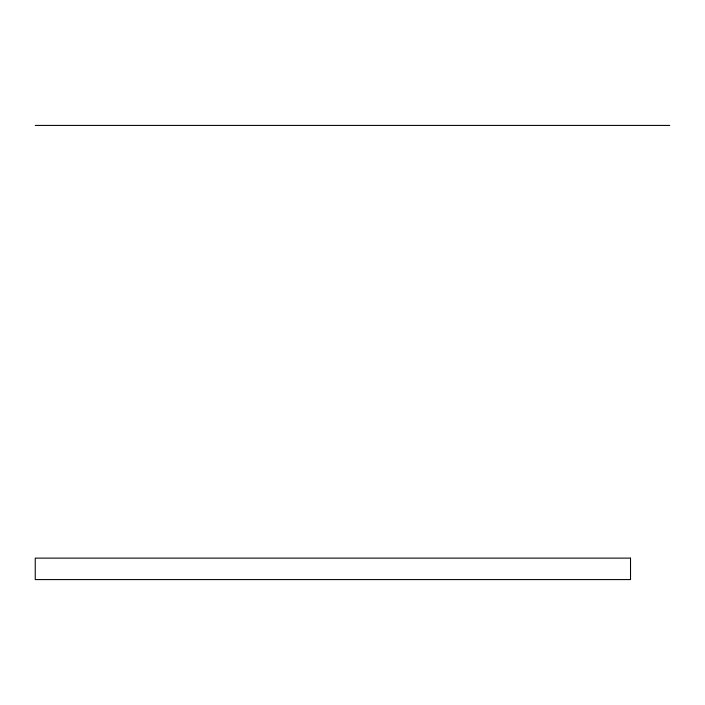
<?xml version="1.0" encoding="UTF-8"?>
<svg xmlns="http://www.w3.org/2000/svg" width="705" height="705" viewBox="0 0 705 705"><rect width="100%" height="100%" fill="white"/><g stroke="black" fill="none" stroke-linecap="round" stroke-linejoin="round"><path stroke-width="1.06" d="M35.25 125.419L669.75 125.419M630.526 558.122L35.25 558.122L35.25 579.58L630.526 579.58L630.526 558.122"/></g></svg>
